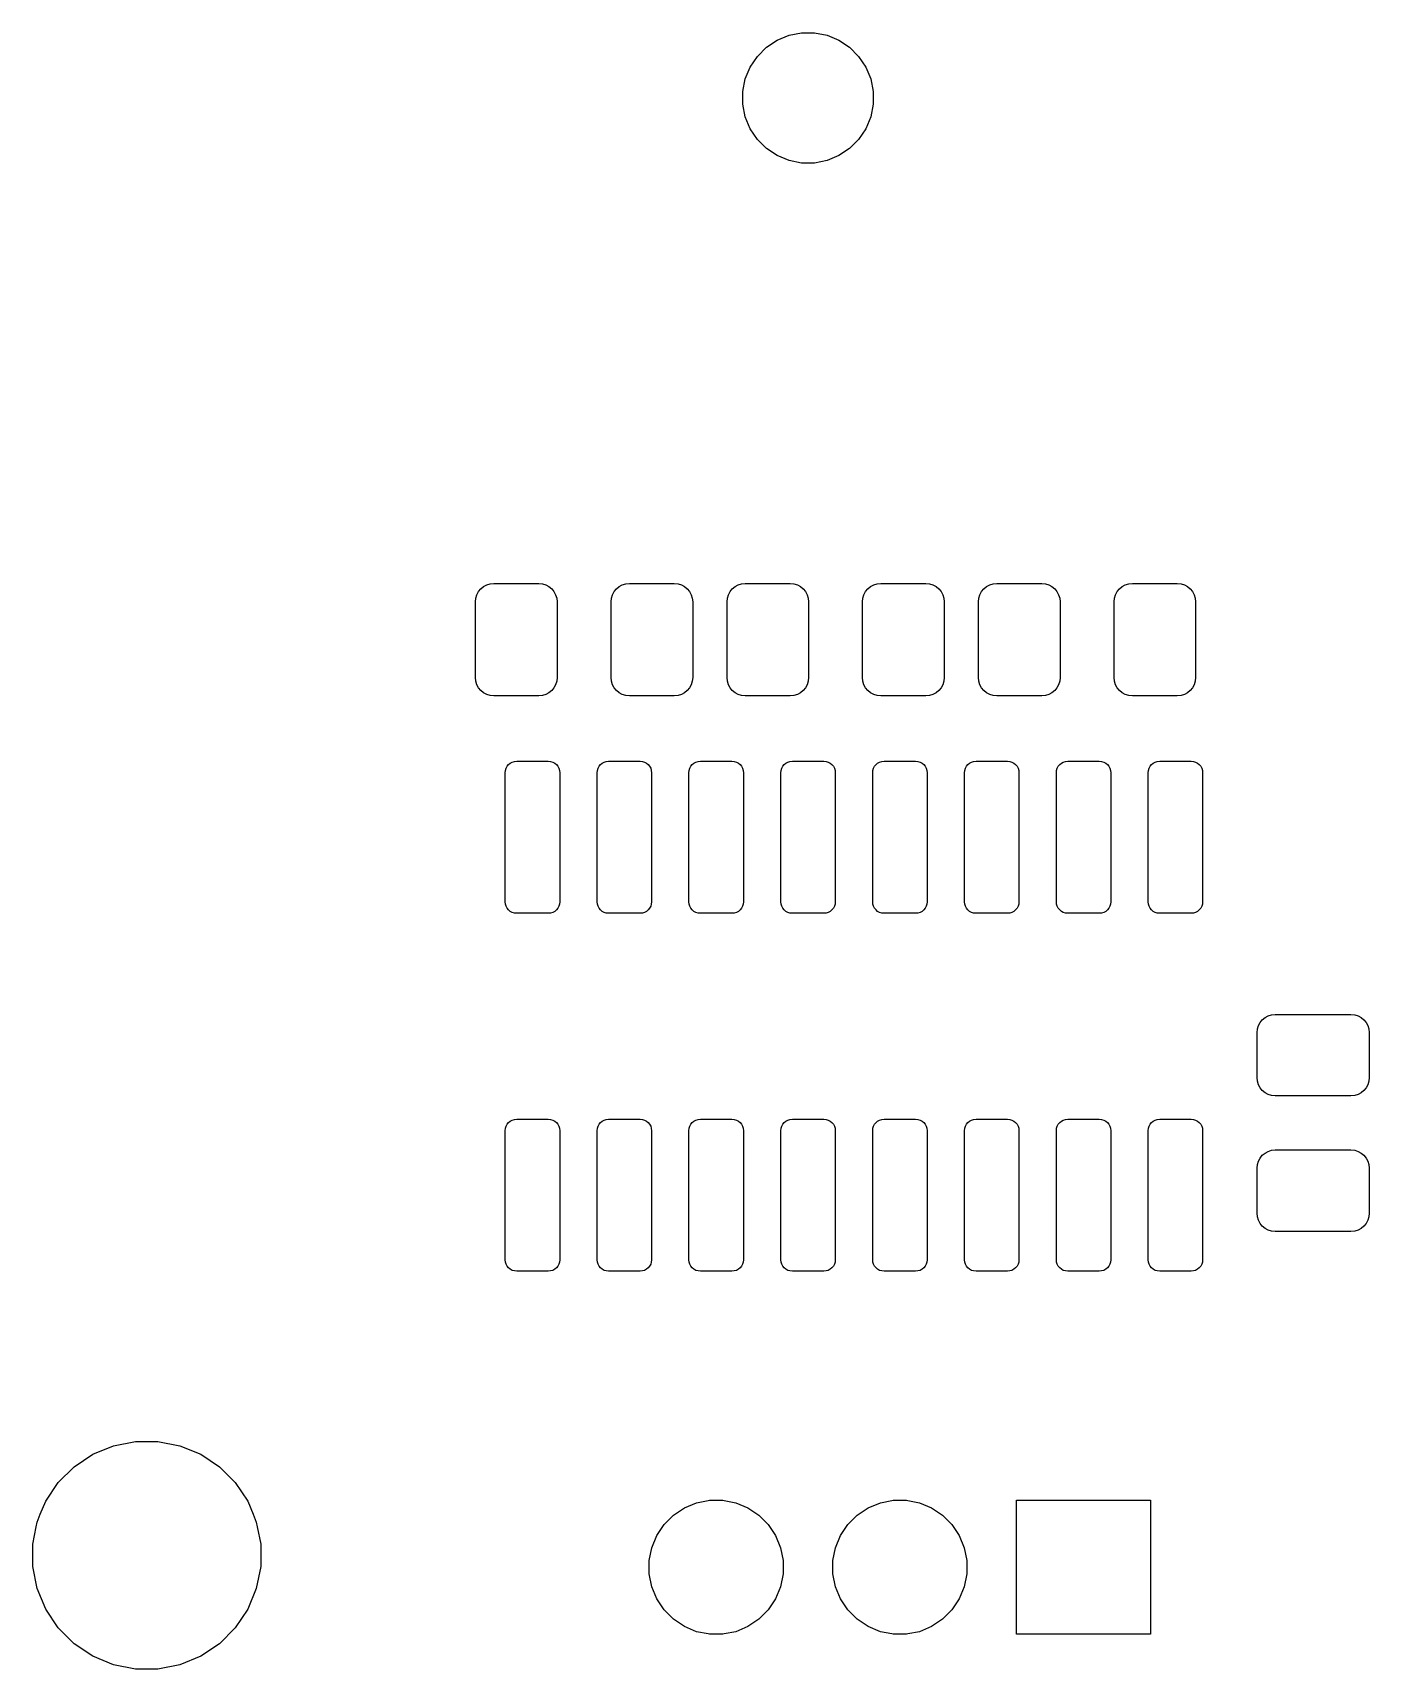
# Model space of a CAD drawing. Extents: x 122.9 to 185.4, y -117.6 to -64.8.
# Drawn here: x 123.52 to 142, y -117.62 to -94.98 of the extents above; entities that cross this region are included whole.
import ezdxf

# ---------------------------------------------------------------- set-up
doc = ezdxf.new("R2010")
doc.units = 0
doc.layers.add('BLACK', color=7, linetype='CONTINUOUS')

msp = doc.modelspace()

# ---------------------------------------------------------------- linework, layer by layer
at = {"layer": 'BLACK', "linetype": 'CONTINUOUS'}
for p, q in [((133.812, -95.0864), (133.976, -95.0184)), ((133.976, -95.0184), (134.15, -94.9838)), ((134.15, -94.9838), (134.328, -94.9838)), ((134.328, -94.9838), (134.502, -95.0184)), ((134.502, -95.0184), (134.666, -95.0864)), ((133.539, -95.3105), (133.665, -95.185)), ((133.665, -95.185), (133.812, -95.0864)), ((134.666, -95.0864), (134.813, -95.185)), ((134.813, -95.185), (134.939, -95.3105)), ((133.372, -95.6221), (133.44, -95.4581)), ((133.44, -95.4581), (133.539, -95.3105)), ((134.939, -95.3105), (135.038, -95.4581)), ((135.038, -95.4581), (135.106, -95.6221)), ((133.338, -95.7962), (133.372, -95.6221)), ((135.106, -95.6221), (135.14, -95.7962)), ((133.338, -95.9738), (133.338, -95.7962)), ((135.14, -95.7962), (135.14, -95.9738)), ((133.372, -96.1479), (133.338, -95.9738)), ((133.44, -96.3119), (133.372, -96.1479)), ((135.106, -96.1479), (135.038, -96.3119)), ((135.14, -95.9738), (135.106, -96.1479)), ((133.539, -96.4595), (133.44, -96.3119)), ((135.038, -96.3119), (134.939, -96.4595)), ((133.665, -96.585), (133.539, -96.4595)), ((133.812, -96.6836), (133.665, -96.585)), ((134.813, -96.585), (134.666, -96.6836)), ((134.939, -96.4595), (134.813, -96.585)), ((133.976, -96.7516), (133.812, -96.6836)), ((134.15, -96.7862), (133.976, -96.7516)), ((134.328, -96.7862), (134.15, -96.7862)), ((134.502, -96.7516), (134.328, -96.7862)), ((134.666, -96.6836), (134.502, -96.7516)), ((129.661, -102.756), (129.684, -102.713)), ((129.684, -102.713), (129.715, -102.675)), ((129.715, -102.675), (129.753, -102.644)), ((129.753, -102.644), (129.796, -102.621)), ((129.796, -102.621), (129.843, -102.607)), ((129.843, -102.607), (129.895, -102.602)), ((129.895, -102.602), (130.515, -102.602)), ((130.515, -102.602), (130.567, -102.607)), ((130.567, -102.607), (130.614, -102.621)), ((130.614, -102.621), (130.657, -102.644)), ((130.657, -102.644), (130.695, -102.675)), ((130.695, -102.675), (130.726, -102.713)), ((130.726, -102.713), (130.749, -102.756)), ((131.536, -102.756), (131.559, -102.713)), ((131.559, -102.713), (131.59, -102.675)), ((131.59, -102.675), (131.628, -102.644)), ((131.628, -102.644), (131.671, -102.621)), ((131.671, -102.621), (131.718, -102.607)), ((131.718, -102.607), (131.77, -102.602)), ((131.77, -102.602), (132.39, -102.602)), ((132.39, -102.602), (132.442, -102.607)), ((132.442, -102.607), (132.489, -102.621)), ((132.489, -102.621), (132.532, -102.644)), ((132.532, -102.644), (132.57, -102.675)), ((132.57, -102.675), (132.601, -102.713)), ((132.601, -102.713), (132.624, -102.756)), ((133.138, -102.756), (133.161, -102.713)), ((133.161, -102.713), (133.192, -102.675)), ((133.192, -102.675), (133.23, -102.644)), ((133.23, -102.644), (133.273, -102.621)), ((133.273, -102.621), (133.32, -102.607)), ((133.32, -102.607), (133.372, -102.602)), ((133.372, -102.602), (133.993, -102.602)), ((133.993, -102.602), (134.045, -102.607)), ((134.045, -102.607), (134.092, -102.621)), ((134.092, -102.621), (134.135, -102.644)), ((134.135, -102.644), (134.173, -102.675)), ((134.173, -102.675), (134.204, -102.713)), ((134.204, -102.713), (134.227, -102.756)), ((135.013, -102.756), (135.036, -102.713)), ((135.036, -102.713), (135.067, -102.675)), ((135.067, -102.675), (135.105, -102.644)), ((135.105, -102.644), (135.148, -102.621)), ((135.148, -102.621), (135.195, -102.607)), ((135.195, -102.607), (135.247, -102.602)), ((135.247, -102.602), (135.868, -102.602)), ((135.868, -102.602), (135.92, -102.607)), ((135.92, -102.607), (135.967, -102.621)), ((135.967, -102.621), (136.01, -102.644)), ((136.01, -102.644), (136.048, -102.675)), ((136.048, -102.675), (136.079, -102.713)), ((136.079, -102.713), (136.102, -102.756)), ((136.616, -102.756), (136.639, -102.713)), ((136.639, -102.713), (136.67, -102.675)), ((136.67, -102.675), (136.708, -102.644)), ((136.708, -102.644), (136.751, -102.621)), ((136.751, -102.621), (136.798, -102.607)), ((136.798, -102.607), (136.85, -102.602)), ((136.85, -102.602), (137.47, -102.602)), ((137.47, -102.602), (137.522, -102.607)), ((137.522, -102.607), (137.569, -102.621)), ((137.569, -102.621), (137.612, -102.644)), ((137.612, -102.644), (137.65, -102.675)), ((137.65, -102.675), (137.681, -102.713)), ((137.681, -102.713), (137.704, -102.756)), ((138.491, -102.756), (138.514, -102.713)), ((138.514, -102.713), (138.545, -102.675)), ((138.545, -102.675), (138.583, -102.644)), ((138.583, -102.644), (138.626, -102.621)), ((138.626, -102.621), (138.673, -102.607)), ((138.673, -102.607), (138.725, -102.602)), ((138.725, -102.602), (139.345, -102.602)), ((139.345, -102.602), (139.397, -102.607)), ((139.397, -102.607), (139.444, -102.621)), ((139.444, -102.621), (139.487, -102.644)), ((139.487, -102.644), (139.525, -102.675)), ((139.525, -102.675), (139.556, -102.713)), ((139.556, -102.713), (139.579, -102.756)), ((129.641, -102.855), (129.646, -102.803)), ((129.641, -103.901), (129.641, -102.855)), ((129.646, -102.803), (129.661, -102.756)), ((130.749, -102.756), (130.764, -102.803)), ((130.764, -102.803), (130.769, -102.855)), ((130.769, -102.855), (130.769, -103.901)), ((131.516, -102.855), (131.521, -102.803)), ((131.516, -103.901), (131.516, -102.855)), ((131.521, -102.803), (131.536, -102.756)), ((132.624, -102.756), (132.639, -102.803)), ((132.639, -102.803), (132.644, -102.855)), ((132.644, -102.855), (132.644, -103.901)), ((133.119, -102.855), (133.124, -102.803)), ((133.119, -103.901), (133.119, -102.855)), ((133.124, -102.803), (133.138, -102.756)), ((134.227, -102.756), (134.241, -102.803)), ((134.241, -102.803), (134.246, -102.855)), ((134.246, -102.855), (134.246, -103.901)), ((134.994, -102.855), (134.999, -102.803)), ((134.994, -103.901), (134.994, -102.855)), ((134.999, -102.803), (135.013, -102.756)), ((136.102, -102.756), (136.116, -102.803)), ((136.116, -102.803), (136.121, -102.855)), ((136.121, -102.855), (136.121, -103.901)), ((136.596, -102.855), (136.601, -102.803)), ((136.596, -103.901), (136.596, -102.855)), ((136.601, -102.803), (136.616, -102.756)), ((137.704, -102.756), (137.719, -102.803)), ((137.719, -102.803), (137.724, -102.855)), ((137.724, -102.855), (137.724, -103.901)), ((138.471, -102.855), (138.476, -102.803)), ((138.471, -103.901), (138.471, -102.855)), ((138.476, -102.803), (138.491, -102.756)), ((139.579, -102.756), (139.594, -102.803)), ((139.594, -102.803), (139.599, -102.855)), ((139.599, -102.855), (139.599, -103.901)), ((129.646, -103.953), (129.641, -103.901)), ((129.661, -104), (129.646, -103.953)), ((129.684, -104.043), (129.661, -104)), ((129.715, -104.081), (129.684, -104.043)), ((129.753, -104.112), (129.715, -104.081)), ((130.695, -104.081), (130.657, -104.112)), ((130.726, -104.043), (130.695, -104.081)), ((130.749, -104), (130.726, -104.043)), ((130.764, -103.953), (130.749, -104)), ((130.769, -103.901), (130.764, -103.953)), ((131.521, -103.953), (131.516, -103.901)), ((131.536, -104), (131.521, -103.953)), ((131.559, -104.043), (131.536, -104)), ((131.59, -104.081), (131.559, -104.043)), ((131.628, -104.112), (131.59, -104.081)), ((132.57, -104.081), (132.532, -104.112)), ((132.601, -104.043), (132.57, -104.081)), ((132.624, -104), (132.601, -104.043)), ((132.639, -103.953), (132.624, -104)), ((132.644, -103.901), (132.639, -103.953)), ((133.124, -103.953), (133.119, -103.901)), ((133.138, -104), (133.124, -103.953)), ((133.161, -104.043), (133.138, -104)), ((133.192, -104.081), (133.161, -104.043)), ((133.23, -104.112), (133.192, -104.081)), ((134.173, -104.081), (134.135, -104.112)), ((134.204, -104.043), (134.173, -104.081)), ((134.227, -104), (134.204, -104.043)), ((134.241, -103.953), (134.227, -104)), ((134.246, -103.901), (134.241, -103.953)), ((134.999, -103.953), (134.994, -103.901)), ((135.013, -104), (134.999, -103.953)), ((135.036, -104.043), (135.013, -104)), ((135.067, -104.081), (135.036, -104.043)), ((135.105, -104.112), (135.067, -104.081)), ((136.048, -104.081), (136.01, -104.112)), ((136.079, -104.043), (136.048, -104.081)), ((136.102, -104), (136.079, -104.043)), ((136.116, -103.953), (136.102, -104)), ((136.121, -103.901), (136.116, -103.953)), ((136.601, -103.953), (136.596, -103.901)), ((136.616, -104), (136.601, -103.953)), ((136.639, -104.043), (136.616, -104)), ((136.67, -104.081), (136.639, -104.043)), ((136.708, -104.112), (136.67, -104.081)), ((137.65, -104.081), (137.612, -104.112)), ((137.681, -104.043), (137.65, -104.081)), ((137.704, -104), (137.681, -104.043)), ((137.719, -103.953), (137.704, -104)), ((137.724, -103.901), (137.719, -103.953)), ((138.476, -103.953), (138.471, -103.901)), ((138.491, -104), (138.476, -103.953)), ((138.514, -104.043), (138.491, -104)), ((138.545, -104.081), (138.514, -104.043)), ((138.583, -104.112), (138.545, -104.081)), ((139.525, -104.081), (139.487, -104.112)), ((139.556, -104.043), (139.525, -104.081)), ((139.579, -104), (139.556, -104.043)), ((139.594, -103.953), (139.579, -104)), ((139.599, -103.901), (139.594, -103.953)), ((129.796, -104.135), (129.753, -104.112)), ((129.843, -104.149), (129.796, -104.135)), ((129.895, -104.154), (129.843, -104.149)), ((130.515, -104.154), (129.895, -104.154)), ((130.567, -104.149), (130.515, -104.154)), ((130.614, -104.135), (130.567, -104.149)), ((130.657, -104.112), (130.614, -104.135)), ((131.671, -104.135), (131.628, -104.112)), ((131.718, -104.149), (131.671, -104.135)), ((131.77, -104.154), (131.718, -104.149)), ((132.39, -104.154), (131.77, -104.154)), ((132.442, -104.149), (132.39, -104.154)), ((132.489, -104.135), (132.442, -104.149)), ((132.532, -104.112), (132.489, -104.135)), ((133.273, -104.135), (133.23, -104.112)), ((133.32, -104.149), (133.273, -104.135)), ((133.372, -104.154), (133.32, -104.149)), ((133.993, -104.154), (133.372, -104.154)), ((134.045, -104.149), (133.993, -104.154)), ((134.092, -104.135), (134.045, -104.149)), ((134.135, -104.112), (134.092, -104.135)), ((135.148, -104.135), (135.105, -104.112)), ((135.195, -104.149), (135.148, -104.135)), ((135.247, -104.154), (135.195, -104.149)), ((135.868, -104.154), (135.247, -104.154)), ((135.92, -104.149), (135.868, -104.154)), ((135.967, -104.135), (135.92, -104.149)), ((136.01, -104.112), (135.967, -104.135)), ((136.751, -104.135), (136.708, -104.112)), ((136.798, -104.149), (136.751, -104.135)), ((136.85, -104.154), (136.798, -104.149)), ((137.47, -104.154), (136.85, -104.154)), ((137.522, -104.149), (137.47, -104.154)), ((137.569, -104.135), (137.522, -104.149)), ((137.612, -104.112), (137.569, -104.135)), ((138.626, -104.135), (138.583, -104.112)), ((138.673, -104.149), (138.626, -104.135)), ((138.725, -104.154), (138.673, -104.149)), ((139.345, -104.154), (138.725, -104.154)), ((139.397, -104.149), (139.345, -104.154)), ((139.444, -104.135), (139.397, -104.149)), ((139.487, -104.112), (139.444, -104.135)), ((130.053, -105.218), (130.056, -105.185)), ((130.053, -107.002), (130.053, -105.218)), ((130.056, -105.185), (130.065, -105.155)), ((130.065, -105.155), (130.079, -105.128)), ((130.079, -105.128), (130.099, -105.105)), ((130.099, -105.105), (130.122, -105.085)), ((130.122, -105.085), (130.149, -105.071)), ((130.149, -105.071), (130.179, -105.062)), ((130.179, -105.062), (130.212, -105.059)), ((130.212, -105.059), (130.646, -105.059)), ((130.646, -105.059), (130.679, -105.062)), ((130.679, -105.062), (130.709, -105.071)), ((130.709, -105.071), (130.736, -105.085)), ((130.736, -105.085), (130.759, -105.105)), ((130.759, -105.105), (130.779, -105.128)), ((130.779, -105.128), (130.793, -105.155)), ((130.793, -105.155), (130.802, -105.185)), ((130.802, -105.185), (130.805, -105.218)), ((130.805, -105.218), (130.805, -107.002)), ((131.323, -105.218), (131.326, -105.185)), ((131.323, -107.002), (131.323, -105.218)), ((131.326, -105.185), (131.335, -105.155)), ((131.335, -105.155), (131.349, -105.128)), ((131.349, -105.128), (131.369, -105.105)), ((131.369, -105.105), (131.392, -105.085)), ((131.392, -105.085), (131.419, -105.071)), ((131.419, -105.071), (131.449, -105.062)), ((131.449, -105.062), (131.482, -105.059)), ((131.482, -105.059), (131.916, -105.059)), ((131.916, -105.059), (131.949, -105.062)), ((131.949, -105.062), (131.979, -105.071)), ((131.979, -105.071), (132.006, -105.085)), ((132.006, -105.085), (132.029, -105.105)), ((132.029, -105.105), (132.049, -105.128)), ((132.049, -105.128), (132.063, -105.155)), ((132.063, -105.155), (132.072, -105.185)), ((132.072, -105.185), (132.075, -105.218)), ((132.075, -105.218), (132.075, -107.002)), ((132.593, -105.218), (132.596, -105.185)), ((132.593, -107.002), (132.593, -105.218)), ((132.596, -105.185), (132.605, -105.155)), ((132.605, -105.155), (132.619, -105.128)), ((132.619, -105.128), (132.639, -105.105)), ((132.639, -105.105), (132.662, -105.085)), ((132.662, -105.085), (132.689, -105.071)), ((132.689, -105.071), (132.719, -105.062)), ((132.719, -105.062), (132.752, -105.059)), ((132.752, -105.059), (133.186, -105.059)), ((133.186, -105.059), (133.219, -105.062)), ((133.219, -105.062), (133.249, -105.071)), ((133.249, -105.071), (133.276, -105.085)), ((133.276, -105.085), (133.299, -105.105)), ((133.299, -105.105), (133.319, -105.128)), ((133.319, -105.128), (133.333, -105.155)), ((133.333, -105.155), (133.342, -105.185)), ((133.342, -105.185), (133.345, -105.218)), ((133.345, -105.218), (133.345, -107.002)), ((133.863, -105.218), (133.866, -105.185)), ((133.863, -107.002), (133.863, -105.218)), ((133.866, -105.185), (133.875, -105.155)), ((133.875, -105.155), (133.889, -105.128)), ((133.889, -105.128), (133.909, -105.105)), ((133.909, -105.105), (133.932, -105.085)), ((133.932, -105.085), (133.959, -105.071)), ((133.959, -105.071), (133.989, -105.062)), ((133.989, -105.062), (134.022, -105.059)), ((134.022, -105.059), (134.456, -105.059)), ((134.456, -105.059), (134.489, -105.062)), ((134.489, -105.062), (134.519, -105.071)), ((134.519, -105.071), (134.546, -105.085)), ((134.546, -105.085), (134.569, -105.105)), ((134.569, -105.105), (134.589, -105.128)), ((134.589, -105.128), (134.603, -105.155)), ((134.603, -105.155), (134.612, -105.185)), ((134.612, -105.185), (134.615, -105.218)), ((134.615, -105.218), (134.615, -107.002)), ((135.133, -105.218), (135.136, -105.185)), ((135.133, -107.002), (135.133, -105.218)), ((135.136, -105.185), (135.145, -105.155)), ((135.145, -105.155), (135.159, -105.128)), ((135.159, -105.128), (135.179, -105.105)), ((135.179, -105.105), (135.202, -105.085)), ((135.202, -105.085), (135.229, -105.071)), ((135.229, -105.071), (135.259, -105.062)), ((135.259, -105.062), (135.292, -105.059)), ((135.292, -105.059), (135.726, -105.059)), ((135.726, -105.059), (135.759, -105.062)), ((135.759, -105.062), (135.789, -105.071)), ((135.789, -105.071), (135.816, -105.085)), ((135.816, -105.085), (135.839, -105.105)), ((135.839, -105.105), (135.859, -105.128)), ((135.859, -105.128), (135.873, -105.155)), ((135.873, -105.155), (135.882, -105.185)), ((135.882, -105.185), (135.885, -105.218)), ((135.885, -105.218), (135.885, -107.002)), ((136.403, -105.218), (136.406, -105.185)), ((136.403, -107.002), (136.403, -105.218)), ((136.406, -105.185), (136.415, -105.155)), ((136.415, -105.155), (136.429, -105.128)), ((136.429, -105.128), (136.449, -105.105)), ((136.449, -105.105), (136.472, -105.085)), ((136.472, -105.085), (136.499, -105.071)), ((136.499, -105.071), (136.529, -105.062)), ((136.529, -105.062), (136.562, -105.059)), ((136.562, -105.059), (136.996, -105.059)), ((136.996, -105.059), (137.029, -105.062)), ((137.029, -105.062), (137.059, -105.071)), ((137.059, -105.071), (137.086, -105.085)), ((137.086, -105.085), (137.109, -105.105)), ((137.109, -105.105), (137.129, -105.128)), ((137.129, -105.128), (137.143, -105.155)), ((137.143, -105.155), (137.152, -105.185)), ((137.152, -105.185), (137.155, -105.218)), ((137.155, -105.218), (137.155, -107.002)), ((137.673, -105.218), (137.676, -105.185)), ((137.673, -107.002), (137.673, -105.218)), ((137.676, -105.185), (137.685, -105.155)), ((137.685, -105.155), (137.699, -105.128)), ((137.699, -105.128), (137.719, -105.105)), ((137.719, -105.105), (137.742, -105.085)), ((137.742, -105.085), (137.769, -105.071)), ((137.769, -105.071), (137.799, -105.062)), ((137.799, -105.062), (137.832, -105.059)), ((137.832, -105.059), (138.266, -105.059)), ((138.266, -105.059), (138.299, -105.062)), ((138.299, -105.062), (138.329, -105.071)), ((138.329, -105.071), (138.356, -105.085)), ((138.356, -105.085), (138.379, -105.105)), ((138.379, -105.105), (138.399, -105.128)), ((138.399, -105.128), (138.413, -105.155)), ((138.413, -105.155), (138.422, -105.185)), ((138.422, -105.185), (138.425, -105.218)), ((138.425, -105.218), (138.425, -107.002)), ((138.943, -105.218), (138.946, -105.185)), ((138.943, -107.002), (138.943, -105.218)), ((138.946, -105.185), (138.955, -105.155)), ((138.955, -105.155), (138.969, -105.128)), ((138.969, -105.128), (138.989, -105.105)), ((138.989, -105.105), (139.012, -105.085)), ((139.012, -105.085), (139.039, -105.071)), ((139.039, -105.071), (139.069, -105.062)), ((139.069, -105.062), (139.102, -105.059)), ((139.102, -105.059), (139.536, -105.059)), ((139.536, -105.059), (139.569, -105.062)), ((139.569, -105.062), (139.599, -105.071)), ((139.599, -105.071), (139.626, -105.085)), ((139.626, -105.085), (139.649, -105.105)), ((139.649, -105.105), (139.669, -105.128)), ((139.669, -105.128), (139.683, -105.155)), ((139.683, -105.155), (139.692, -105.185)), ((139.692, -105.185), (139.695, -105.218)), ((139.695, -105.218), (139.695, -107.002)), ((130.056, -107.035), (130.053, -107.002)), ((130.065, -107.065), (130.056, -107.035)), ((130.802, -107.035), (130.793, -107.065)), ((130.805, -107.002), (130.802, -107.035)), ((131.326, -107.035), (131.323, -107.002)), ((131.335, -107.065), (131.326, -107.035)), ((132.072, -107.035), (132.063, -107.065)), ((132.075, -107.002), (132.072, -107.035)), ((132.596, -107.035), (132.593, -107.002)), ((132.605, -107.065), (132.596, -107.035)), ((133.342, -107.035), (133.333, -107.065)), ((133.345, -107.002), (133.342, -107.035)), ((133.866, -107.035), (133.863, -107.002)), ((133.875, -107.065), (133.866, -107.035)), ((134.612, -107.035), (134.603, -107.065)), ((134.615, -107.002), (134.612, -107.035)), ((135.136, -107.035), (135.133, -107.002)), ((135.145, -107.065), (135.136, -107.035)), ((135.882, -107.035), (135.873, -107.065)), ((135.885, -107.002), (135.882, -107.035)), ((136.406, -107.035), (136.403, -107.002)), ((136.415, -107.065), (136.406, -107.035)), ((137.152, -107.035), (137.143, -107.065)), ((137.155, -107.002), (137.152, -107.035)), ((137.676, -107.035), (137.673, -107.002)), ((137.685, -107.065), (137.676, -107.035)), ((138.422, -107.035), (138.413, -107.065)), ((138.425, -107.002), (138.422, -107.035)), ((138.946, -107.035), (138.943, -107.002)), ((138.955, -107.065), (138.946, -107.035)), ((139.692, -107.035), (139.683, -107.065)), ((139.695, -107.002), (139.692, -107.035)), ((130.079, -107.092), (130.065, -107.065)), ((130.099, -107.115), (130.079, -107.092)), ((130.122, -107.135), (130.099, -107.115)), ((130.149, -107.149), (130.122, -107.135)), ((130.179, -107.158), (130.149, -107.149)), ((130.212, -107.161), (130.179, -107.158)), ((130.646, -107.161), (130.212, -107.161)), ((130.679, -107.158), (130.646, -107.161)), ((130.709, -107.149), (130.679, -107.158)), ((130.736, -107.135), (130.709, -107.149)), ((130.759, -107.115), (130.736, -107.135)), ((130.779, -107.092), (130.759, -107.115)), ((130.793, -107.065), (130.779, -107.092)), ((131.349, -107.092), (131.335, -107.065)), ((131.369, -107.115), (131.349, -107.092)), ((131.392, -107.135), (131.369, -107.115)), ((131.419, -107.149), (131.392, -107.135)), ((131.449, -107.158), (131.419, -107.149)), ((131.482, -107.161), (131.449, -107.158)), ((131.916, -107.161), (131.482, -107.161)), ((131.949, -107.158), (131.916, -107.161)), ((131.979, -107.149), (131.949, -107.158)), ((132.006, -107.135), (131.979, -107.149)), ((132.029, -107.115), (132.006, -107.135)), ((132.049, -107.092), (132.029, -107.115)), ((132.063, -107.065), (132.049, -107.092)), ((132.619, -107.092), (132.605, -107.065)), ((132.639, -107.115), (132.619, -107.092)), ((132.662, -107.135), (132.639, -107.115)), ((132.689, -107.149), (132.662, -107.135)), ((132.719, -107.158), (132.689, -107.149)), ((132.752, -107.161), (132.719, -107.158)), ((133.186, -107.161), (132.752, -107.161)), ((133.219, -107.158), (133.186, -107.161)), ((133.249, -107.149), (133.219, -107.158)), ((133.276, -107.135), (133.249, -107.149)), ((133.299, -107.115), (133.276, -107.135)), ((133.319, -107.092), (133.299, -107.115)), ((133.333, -107.065), (133.319, -107.092)), ((133.889, -107.092), (133.875, -107.065)), ((133.909, -107.115), (133.889, -107.092)), ((133.932, -107.135), (133.909, -107.115)), ((133.959, -107.149), (133.932, -107.135)), ((133.989, -107.158), (133.959, -107.149)), ((134.022, -107.161), (133.989, -107.158)), ((134.456, -107.161), (134.022, -107.161)), ((134.489, -107.158), (134.456, -107.161)), ((134.519, -107.149), (134.489, -107.158)), ((134.546, -107.135), (134.519, -107.149)), ((134.569, -107.115), (134.546, -107.135)), ((134.589, -107.092), (134.569, -107.115)), ((134.603, -107.065), (134.589, -107.092)), ((135.159, -107.092), (135.145, -107.065)), ((135.179, -107.115), (135.159, -107.092)), ((135.202, -107.135), (135.179, -107.115)), ((135.229, -107.149), (135.202, -107.135)), ((135.259, -107.158), (135.229, -107.149)), ((135.292, -107.161), (135.259, -107.158)), ((135.726, -107.161), (135.292, -107.161)), ((135.759, -107.158), (135.726, -107.161)), ((135.789, -107.149), (135.759, -107.158)), ((135.816, -107.135), (135.789, -107.149)), ((135.839, -107.115), (135.816, -107.135)), ((135.859, -107.092), (135.839, -107.115)), ((135.873, -107.065), (135.859, -107.092)), ((136.429, -107.092), (136.415, -107.065)), ((136.449, -107.115), (136.429, -107.092)), ((136.472, -107.135), (136.449, -107.115)), ((136.499, -107.149), (136.472, -107.135)), ((136.529, -107.158), (136.499, -107.149)), ((136.562, -107.161), (136.529, -107.158)), ((136.996, -107.161), (136.562, -107.161)), ((137.029, -107.158), (136.996, -107.161)), ((137.059, -107.149), (137.029, -107.158)), ((137.086, -107.135), (137.059, -107.149)), ((137.109, -107.115), (137.086, -107.135)), ((137.129, -107.092), (137.109, -107.115)), ((137.143, -107.065), (137.129, -107.092)), ((137.699, -107.092), (137.685, -107.065)), ((137.719, -107.115), (137.699, -107.092)), ((137.742, -107.135), (137.719, -107.115)), ((137.769, -107.149), (137.742, -107.135)), ((137.799, -107.158), (137.769, -107.149)), ((137.832, -107.161), (137.799, -107.158)), ((138.266, -107.161), (137.832, -107.161)), ((138.299, -107.158), (138.266, -107.161)), ((138.329, -107.149), (138.299, -107.158)), ((138.356, -107.135), (138.329, -107.149)), ((138.379, -107.115), (138.356, -107.135)), ((138.399, -107.092), (138.379, -107.115)), ((138.413, -107.065), (138.399, -107.092)), ((138.969, -107.092), (138.955, -107.065)), ((138.989, -107.115), (138.969, -107.092)), ((139.012, -107.135), (138.989, -107.115)), ((139.039, -107.149), (139.012, -107.135)), ((139.069, -107.158), (139.039, -107.149)), ((139.102, -107.161), (139.069, -107.158)), ((139.536, -107.161), (139.102, -107.161)), ((139.569, -107.158), (139.536, -107.161)), ((139.599, -107.149), (139.569, -107.158)), ((139.626, -107.135), (139.599, -107.149)), ((139.649, -107.115), (139.626, -107.135)), ((139.669, -107.092), (139.649, -107.115)), ((139.683, -107.065), (139.669, -107.092)), ((140.49, -108.671), (140.521, -108.633)), ((140.521, -108.633), (140.559, -108.602)), ((140.559, -108.602), (140.602, -108.579)), ((140.602, -108.579), (140.649, -108.564)), ((140.649, -108.564), (140.701, -108.559)), ((140.701, -108.559), (141.747, -108.559)), ((141.747, -108.559), (141.799, -108.564)), ((141.799, -108.564), (141.846, -108.579)), ((141.846, -108.579), (141.889, -108.602)), ((141.889, -108.602), (141.927, -108.633)), ((141.927, -108.633), (141.958, -108.671)), ((140.448, -108.813), (140.453, -108.761)), ((140.448, -109.433), (140.448, -108.813)), ((140.453, -108.761), (140.467, -108.714)), ((140.467, -108.714), (140.49, -108.671)), ((141.958, -108.671), (141.981, -108.714)), ((141.981, -108.714), (141.995, -108.761)), ((141.995, -108.761), (142, -108.813)), ((142, -108.813), (142, -109.433)), ((140.453, -109.485), (140.448, -109.433)), ((140.467, -109.532), (140.453, -109.485)), ((140.49, -109.575), (140.467, -109.532)), ((141.981, -109.532), (141.958, -109.575)), ((141.995, -109.485), (141.981, -109.532)), ((142, -109.433), (141.995, -109.485)), ((140.521, -109.613), (140.49, -109.575)), ((140.559, -109.644), (140.521, -109.613)), ((140.602, -109.667), (140.559, -109.644)), ((140.649, -109.682), (140.602, -109.667)), ((140.701, -109.687), (140.649, -109.682)), ((141.747, -109.687), (140.701, -109.687)), ((141.799, -109.682), (141.747, -109.687)), ((141.846, -109.667), (141.799, -109.682)), ((141.889, -109.644), (141.846, -109.667)), ((141.927, -109.613), (141.889, -109.644)), ((141.958, -109.575), (141.927, -109.613)), ((130.053, -110.168), (130.056, -110.135)), ((130.053, -111.952), (130.053, -110.168)), ((130.056, -110.135), (130.065, -110.105)), ((130.065, -110.105), (130.079, -110.078)), ((130.079, -110.078), (130.099, -110.055)), ((130.099, -110.055), (130.122, -110.035)), ((130.122, -110.035), (130.149, -110.021)), ((130.149, -110.021), (130.179, -110.012)), ((130.179, -110.012), (130.212, -110.009)), ((130.212, -110.009), (130.646, -110.009)), ((130.646, -110.009), (130.679, -110.012)), ((130.679, -110.012), (130.709, -110.021)), ((130.709, -110.021), (130.736, -110.035)), ((130.736, -110.035), (130.759, -110.055)), ((130.759, -110.055), (130.779, -110.078)), ((130.779, -110.078), (130.793, -110.105)), ((130.793, -110.105), (130.802, -110.135)), ((130.802, -110.135), (130.805, -110.168)), ((130.805, -110.168), (130.805, -111.952)), ((131.323, -110.168), (131.326, -110.135)), ((131.323, -111.952), (131.323, -110.168)), ((131.326, -110.135), (131.335, -110.105)), ((131.335, -110.105), (131.349, -110.078)), ((131.349, -110.078), (131.369, -110.055)), ((131.369, -110.055), (131.392, -110.035)), ((131.392, -110.035), (131.419, -110.021)), ((131.419, -110.021), (131.449, -110.012)), ((131.449, -110.012), (131.482, -110.009)), ((131.482, -110.009), (131.916, -110.009)), ((131.916, -110.009), (131.949, -110.012)), ((131.949, -110.012), (131.979, -110.021)), ((131.979, -110.021), (132.006, -110.035)), ((132.006, -110.035), (132.029, -110.055)), ((132.029, -110.055), (132.049, -110.078)), ((132.049, -110.078), (132.063, -110.105)), ((132.063, -110.105), (132.072, -110.135)), ((132.072, -110.135), (132.075, -110.168)), ((132.075, -110.168), (132.075, -111.952)), ((132.593, -110.168), (132.596, -110.135)), ((132.593, -111.952), (132.593, -110.168)), ((132.596, -110.135), (132.605, -110.105)), ((132.605, -110.105), (132.619, -110.078)), ((132.619, -110.078), (132.639, -110.055)), ((132.639, -110.055), (132.662, -110.035)), ((132.662, -110.035), (132.689, -110.021)), ((132.689, -110.021), (132.719, -110.012)), ((132.719, -110.012), (132.752, -110.009)), ((132.752, -110.009), (133.186, -110.009)), ((133.186, -110.009), (133.219, -110.012)), ((133.219, -110.012), (133.249, -110.021)), ((133.249, -110.021), (133.276, -110.035)), ((133.276, -110.035), (133.299, -110.055)), ((133.299, -110.055), (133.319, -110.078)), ((133.319, -110.078), (133.333, -110.105)), ((133.333, -110.105), (133.342, -110.135)), ((133.342, -110.135), (133.345, -110.168)), ((133.345, -110.168), (133.345, -111.952)), ((133.863, -110.168), (133.866, -110.135)), ((133.863, -111.952), (133.863, -110.168)), ((133.866, -110.135), (133.875, -110.105)), ((133.875, -110.105), (133.889, -110.078)), ((133.889, -110.078), (133.909, -110.055)), ((133.909, -110.055), (133.932, -110.035)), ((133.932, -110.035), (133.959, -110.021)), ((133.959, -110.021), (133.989, -110.012)), ((133.989, -110.012), (134.022, -110.009)), ((134.022, -110.009), (134.456, -110.009)), ((134.456, -110.009), (134.489, -110.012)), ((134.489, -110.012), (134.519, -110.021)), ((134.519, -110.021), (134.546, -110.035)), ((134.546, -110.035), (134.569, -110.055)), ((134.569, -110.055), (134.589, -110.078)), ((134.589, -110.078), (134.603, -110.105)), ((134.603, -110.105), (134.612, -110.135)), ((134.612, -110.135), (134.615, -110.168)), ((134.615, -110.168), (134.615, -111.952)), ((135.133, -110.168), (135.136, -110.135)), ((135.133, -111.952), (135.133, -110.168)), ((135.136, -110.135), (135.145, -110.105)), ((135.145, -110.105), (135.159, -110.078)), ((135.159, -110.078), (135.179, -110.055)), ((135.179, -110.055), (135.202, -110.035)), ((135.202, -110.035), (135.229, -110.021)), ((135.229, -110.021), (135.259, -110.012)), ((135.259, -110.012), (135.292, -110.009)), ((135.292, -110.009), (135.726, -110.009)), ((135.726, -110.009), (135.759, -110.012)), ((135.759, -110.012), (135.789, -110.021)), ((135.789, -110.021), (135.816, -110.035)), ((135.816, -110.035), (135.839, -110.055)), ((135.839, -110.055), (135.859, -110.078)), ((135.859, -110.078), (135.873, -110.105)), ((135.873, -110.105), (135.882, -110.135)), ((135.882, -110.135), (135.885, -110.168)), ((135.885, -110.168), (135.885, -111.952)), ((136.403, -110.168), (136.406, -110.135)), ((136.403, -111.952), (136.403, -110.168)), ((136.406, -110.135), (136.415, -110.105)), ((136.415, -110.105), (136.429, -110.078)), ((136.429, -110.078), (136.449, -110.055)), ((136.449, -110.055), (136.472, -110.035)), ((136.472, -110.035), (136.499, -110.021)), ((136.499, -110.021), (136.529, -110.012)), ((136.529, -110.012), (136.562, -110.009)), ((136.562, -110.009), (136.996, -110.009)), ((136.996, -110.009), (137.029, -110.012)), ((137.029, -110.012), (137.059, -110.021)), ((137.059, -110.021), (137.086, -110.035)), ((137.086, -110.035), (137.109, -110.055)), ((137.109, -110.055), (137.129, -110.078)), ((137.129, -110.078), (137.143, -110.105)), ((137.143, -110.105), (137.152, -110.135)), ((137.152, -110.135), (137.155, -110.168)), ((137.155, -110.168), (137.155, -111.952)), ((137.673, -110.168), (137.676, -110.135)), ((137.673, -111.952), (137.673, -110.168)), ((137.676, -110.135), (137.685, -110.105)), ((137.685, -110.105), (137.699, -110.078)), ((137.699, -110.078), (137.719, -110.055)), ((137.719, -110.055), (137.742, -110.035)), ((137.742, -110.035), (137.769, -110.021)), ((137.769, -110.021), (137.799, -110.012)), ((137.799, -110.012), (137.832, -110.009)), ((137.832, -110.009), (138.266, -110.009)), ((138.266, -110.009), (138.299, -110.012)), ((138.299, -110.012), (138.329, -110.021)), ((138.329, -110.021), (138.356, -110.035)), ((138.356, -110.035), (138.379, -110.055)), ((138.379, -110.055), (138.399, -110.078)), ((138.399, -110.078), (138.413, -110.105)), ((138.413, -110.105), (138.422, -110.135)), ((138.422, -110.135), (138.425, -110.168)), ((138.425, -110.168), (138.425, -111.952)), ((138.943, -110.168), (138.946, -110.135)), ((138.943, -111.952), (138.943, -110.168)), ((138.946, -110.135), (138.955, -110.105)), ((138.955, -110.105), (138.969, -110.078)), ((138.969, -110.078), (138.989, -110.055)), ((138.989, -110.055), (139.012, -110.035)), ((139.012, -110.035), (139.039, -110.021)), ((139.039, -110.021), (139.069, -110.012)), ((139.069, -110.012), (139.102, -110.009)), ((139.102, -110.009), (139.536, -110.009)), ((139.536, -110.009), (139.569, -110.012)), ((139.569, -110.012), (139.599, -110.021)), ((139.599, -110.021), (139.626, -110.035)), ((139.626, -110.035), (139.649, -110.055)), ((139.649, -110.055), (139.669, -110.078)), ((139.669, -110.078), (139.683, -110.105)), ((139.683, -110.105), (139.692, -110.135)), ((139.692, -110.135), (139.695, -110.168)), ((139.695, -110.168), (139.695, -111.952)), ((140.602, -110.454), (140.649, -110.439)), ((140.649, -110.439), (140.701, -110.434)), ((140.701, -110.434), (141.747, -110.434)), ((141.747, -110.434), (141.799, -110.439)), ((141.799, -110.439), (141.846, -110.454)), ((140.448, -110.688), (140.453, -110.636)), ((140.453, -110.636), (140.467, -110.589)), ((140.467, -110.589), (140.49, -110.546)), ((140.49, -110.546), (140.521, -110.508)), ((140.521, -110.508), (140.559, -110.477)), ((140.559, -110.477), (140.602, -110.454)), ((141.846, -110.454), (141.889, -110.477)), ((141.889, -110.477), (141.927, -110.508)), ((141.927, -110.508), (141.958, -110.546)), ((141.958, -110.546), (141.981, -110.589)), ((141.981, -110.589), (141.995, -110.636)), ((141.995, -110.636), (142, -110.688)), ((140.448, -111.308), (140.448, -110.688)), ((142, -110.688), (142, -111.308)), ((140.453, -111.36), (140.448, -111.308)), ((142, -111.308), (141.995, -111.36)), ((140.467, -111.407), (140.453, -111.36)), ((140.49, -111.45), (140.467, -111.407)), ((140.521, -111.488), (140.49, -111.45)), ((140.559, -111.519), (140.521, -111.488)), ((140.602, -111.542), (140.559, -111.519)), ((140.649, -111.557), (140.602, -111.542)), ((140.701, -111.562), (140.649, -111.557)), ((141.747, -111.562), (140.701, -111.562)), ((141.799, -111.557), (141.747, -111.562)), ((141.846, -111.542), (141.799, -111.557)), ((141.889, -111.519), (141.846, -111.542)), ((141.927, -111.488), (141.889, -111.519)), ((141.958, -111.45), (141.927, -111.488)), ((141.981, -111.407), (141.958, -111.45)), ((141.995, -111.36), (141.981, -111.407)), ((130.056, -111.985), (130.053, -111.952)), ((130.065, -112.015), (130.056, -111.985)), ((130.079, -112.042), (130.065, -112.015)), ((130.793, -112.015), (130.779, -112.042)), ((130.802, -111.985), (130.793, -112.015)), ((130.805, -111.952), (130.802, -111.985)), ((131.326, -111.985), (131.323, -111.952)), ((131.335, -112.015), (131.326, -111.985)), ((131.349, -112.042), (131.335, -112.015)), ((132.063, -112.015), (132.049, -112.042)), ((132.072, -111.985), (132.063, -112.015)), ((132.075, -111.952), (132.072, -111.985)), ((132.596, -111.985), (132.593, -111.952)), ((132.605, -112.015), (132.596, -111.985)), ((132.619, -112.042), (132.605, -112.015)), ((133.333, -112.015), (133.319, -112.042)), ((133.342, -111.985), (133.333, -112.015)), ((133.345, -111.952), (133.342, -111.985)), ((133.866, -111.985), (133.863, -111.952)), ((133.875, -112.015), (133.866, -111.985)), ((133.889, -112.042), (133.875, -112.015)), ((134.603, -112.015), (134.589, -112.042)), ((134.612, -111.985), (134.603, -112.015)), ((134.615, -111.952), (134.612, -111.985)), ((135.136, -111.985), (135.133, -111.952)), ((135.145, -112.015), (135.136, -111.985)), ((135.159, -112.042), (135.145, -112.015)), ((135.873, -112.015), (135.859, -112.042)), ((135.882, -111.985), (135.873, -112.015)), ((135.885, -111.952), (135.882, -111.985)), ((136.406, -111.985), (136.403, -111.952)), ((136.415, -112.015), (136.406, -111.985)), ((136.429, -112.042), (136.415, -112.015)), ((137.143, -112.015), (137.129, -112.042)), ((137.152, -111.985), (137.143, -112.015)), ((137.155, -111.952), (137.152, -111.985)), ((137.676, -111.985), (137.673, -111.952)), ((137.685, -112.015), (137.676, -111.985)), ((137.699, -112.042), (137.685, -112.015)), ((138.413, -112.015), (138.399, -112.042)), ((138.422, -111.985), (138.413, -112.015)), ((138.425, -111.952), (138.422, -111.985)), ((138.946, -111.985), (138.943, -111.952)), ((138.955, -112.015), (138.946, -111.985)), ((138.969, -112.042), (138.955, -112.015)), ((139.683, -112.015), (139.669, -112.042)), ((139.692, -111.985), (139.683, -112.015)), ((139.695, -111.952), (139.692, -111.985)), ((130.099, -112.065), (130.079, -112.042)), ((130.122, -112.085), (130.099, -112.065)), ((130.149, -112.099), (130.122, -112.085)), ((130.179, -112.108), (130.149, -112.099)), ((130.212, -112.111), (130.179, -112.108)), ((130.646, -112.111), (130.212, -112.111)), ((130.679, -112.108), (130.646, -112.111)), ((130.709, -112.099), (130.679, -112.108)), ((130.736, -112.085), (130.709, -112.099)), ((130.759, -112.065), (130.736, -112.085)), ((130.779, -112.042), (130.759, -112.065)), ((131.369, -112.065), (131.349, -112.042)), ((131.392, -112.085), (131.369, -112.065)), ((131.419, -112.099), (131.392, -112.085)), ((131.449, -112.108), (131.419, -112.099)), ((131.482, -112.111), (131.449, -112.108)), ((131.916, -112.111), (131.482, -112.111)), ((131.949, -112.108), (131.916, -112.111)), ((131.979, -112.099), (131.949, -112.108)), ((132.006, -112.085), (131.979, -112.099)), ((132.029, -112.065), (132.006, -112.085)), ((132.049, -112.042), (132.029, -112.065)), ((132.639, -112.065), (132.619, -112.042)), ((132.662, -112.085), (132.639, -112.065)), ((132.689, -112.099), (132.662, -112.085)), ((132.719, -112.108), (132.689, -112.099)), ((132.752, -112.111), (132.719, -112.108)), ((133.186, -112.111), (132.752, -112.111)), ((133.219, -112.108), (133.186, -112.111)), ((133.249, -112.099), (133.219, -112.108)), ((133.276, -112.085), (133.249, -112.099)), ((133.299, -112.065), (133.276, -112.085)), ((133.319, -112.042), (133.299, -112.065)), ((133.909, -112.065), (133.889, -112.042)), ((133.932, -112.085), (133.909, -112.065)), ((133.959, -112.099), (133.932, -112.085)), ((133.989, -112.108), (133.959, -112.099)), ((134.022, -112.111), (133.989, -112.108)), ((134.456, -112.111), (134.022, -112.111)), ((134.489, -112.108), (134.456, -112.111)), ((134.519, -112.099), (134.489, -112.108)), ((134.546, -112.085), (134.519, -112.099)), ((134.569, -112.065), (134.546, -112.085)), ((134.589, -112.042), (134.569, -112.065)), ((135.179, -112.065), (135.159, -112.042)), ((135.202, -112.085), (135.179, -112.065)), ((135.229, -112.099), (135.202, -112.085)), ((135.259, -112.108), (135.229, -112.099)), ((135.292, -112.111), (135.259, -112.108)), ((135.726, -112.111), (135.292, -112.111)), ((135.759, -112.108), (135.726, -112.111)), ((135.789, -112.099), (135.759, -112.108)), ((135.816, -112.085), (135.789, -112.099)), ((135.839, -112.065), (135.816, -112.085)), ((135.859, -112.042), (135.839, -112.065)), ((136.449, -112.065), (136.429, -112.042)), ((136.472, -112.085), (136.449, -112.065)), ((136.499, -112.099), (136.472, -112.085)), ((136.529, -112.108), (136.499, -112.099)), ((136.562, -112.111), (136.529, -112.108)), ((136.996, -112.111), (136.562, -112.111)), ((137.029, -112.108), (136.996, -112.111)), ((137.059, -112.099), (137.029, -112.108)), ((137.086, -112.085), (137.059, -112.099)), ((137.109, -112.065), (137.086, -112.085)), ((137.129, -112.042), (137.109, -112.065)), ((137.719, -112.065), (137.699, -112.042)), ((137.742, -112.085), (137.719, -112.065)), ((137.769, -112.099), (137.742, -112.085)), ((137.799, -112.108), (137.769, -112.099)), ((137.832, -112.111), (137.799, -112.108)), ((138.266, -112.111), (137.832, -112.111)), ((138.299, -112.108), (138.266, -112.111)), ((138.329, -112.099), (138.299, -112.108)), ((138.356, -112.085), (138.329, -112.099)), ((138.379, -112.065), (138.356, -112.085)), ((138.399, -112.042), (138.379, -112.065)), ((138.989, -112.065), (138.969, -112.042)), ((139.012, -112.085), (138.989, -112.065)), ((139.039, -112.099), (139.012, -112.085)), ((139.069, -112.108), (139.039, -112.099)), ((139.102, -112.111), (139.069, -112.108)), ((139.536, -112.111), (139.102, -112.111)), ((139.569, -112.108), (139.536, -112.111)), ((139.599, -112.099), (139.569, -112.108)), ((139.626, -112.085), (139.599, -112.099)), ((139.649, -112.065), (139.626, -112.085)), ((139.669, -112.042), (139.649, -112.065)), ((124.634, -114.524), (124.939, -114.464)), ((124.939, -114.464), (125.249, -114.464)), ((125.249, -114.464), (125.554, -114.524)), ((124.089, -114.816), (124.347, -114.643)), ((124.347, -114.643), (124.634, -114.524)), ((124.634, -114.524), (124.634, -114.524)), ((124.634, -114.524), (124.634, -114.524)), ((125.554, -114.524), (125.554, -114.524)), ((125.554, -114.524), (125.554, -114.524)), ((125.554, -114.524), (125.841, -114.643)), ((125.841, -114.643), (126.099, -114.816)), ((123.87, -115.035), (124.089, -114.816)), ((124.089, -114.816), (124.089, -114.816)), ((124.089, -114.816), (124.089, -114.816)), ((126.099, -114.816), (126.099, -114.816)), ((126.099, -114.816), (126.099, -114.816)), ((126.099, -114.816), (126.318, -115.035)), ((123.697, -115.293), (123.87, -115.035)), ((123.87, -115.035), (123.87, -115.035)), ((123.87, -115.035), (123.87, -115.035)), ((126.318, -115.035), (126.318, -115.035)), ((126.318, -115.035), (126.318, -115.035)), ((126.318, -115.035), (126.491, -115.293)), ((123.623, -115.473), (123.697, -115.293)), ((126.491, -115.293), (126.565, -115.473)), ((132.379, -115.486), (132.53, -115.384)), ((132.53, -115.384), (132.699, -115.314)), ((132.699, -115.314), (132.86, -115.282)), ((132.86, -115.282), (132.878, -115.279)), ((132.878, -115.279), (133.06, -115.279)), ((133.06, -115.279), (133.078, -115.282)), ((133.078, -115.282), (133.239, -115.314)), ((133.239, -115.314), (133.408, -115.384)), ((133.408, -115.384), (133.559, -115.486)), ((134.919, -115.486), (135.07, -115.384)), ((135.07, -115.384), (135.239, -115.314)), ((135.239, -115.314), (135.4, -115.282)), ((135.4, -115.282), (135.418, -115.279)), ((135.418, -115.279), (135.6, -115.279)), ((135.6, -115.279), (135.618, -115.282)), ((135.618, -115.282), (135.779, -115.314)), ((135.779, -115.314), (135.948, -115.384)), ((135.948, -115.384), (136.099, -115.486)), ((137.123, -117.131), (137.123, -115.279)), ((137.123, -115.279), (138.975, -115.279)), ((138.975, -115.279), (138.975, -117.131)), ((123.518, -115.885), (123.565, -115.646)), ((123.565, -115.646), (123.578, -115.58)), ((123.578, -115.58), (123.623, -115.473)), ((126.565, -115.473), (126.61, -115.58)), ((126.61, -115.58), (126.623, -115.646)), ((126.623, -115.646), (126.67, -115.885)), ((132.148, -115.766), (132.25, -115.615)), ((132.25, -115.615), (132.379, -115.486)), ((133.559, -115.486), (133.688, -115.615)), ((133.688, -115.615), (133.79, -115.766)), ((134.688, -115.766), (134.79, -115.615)), ((134.79, -115.615), (134.919, -115.486)), ((136.099, -115.486), (136.228, -115.615)), ((136.228, -115.615), (136.33, -115.766)), ((132.078, -115.935), (132.148, -115.766)), ((133.79, -115.766), (133.86, -115.935)), ((134.618, -115.935), (134.688, -115.766)), ((136.33, -115.766), (136.4, -115.935)), ((123.518, -116.195), (123.518, -115.885)), ((126.67, -115.885), (126.67, -116.195)), ((132.043, -116.114), (132.078, -115.935)), ((133.86, -115.935), (133.895, -116.114)), ((134.583, -116.114), (134.618, -115.935)), ((136.4, -115.935), (136.435, -116.114)), ((123.578, -116.5), (123.518, -116.195)), ((126.67, -116.195), (126.61, -116.5)), ((132.043, -116.296), (132.043, -116.114)), ((132.078, -116.475), (132.043, -116.296)), ((133.895, -116.296), (133.86, -116.475)), ((133.895, -116.114), (133.895, -116.296)), ((134.583, -116.296), (134.583, -116.114)), ((134.618, -116.475), (134.583, -116.296)), ((136.435, -116.296), (136.4, -116.475)), ((136.435, -116.114), (136.435, -116.296)), ((123.697, -116.787), (123.578, -116.5)), ((126.61, -116.5), (126.491, -116.787)), ((132.148, -116.644), (132.078, -116.475)), ((133.86, -116.475), (133.79, -116.644)), ((134.688, -116.644), (134.618, -116.475)), ((136.4, -116.475), (136.33, -116.644)), ((132.25, -116.795), (132.148, -116.644)), ((133.79, -116.644), (133.688, -116.795)), ((134.79, -116.795), (134.688, -116.644)), ((136.33, -116.644), (136.228, -116.795)), ((123.87, -117.045), (123.697, -116.787)), ((126.491, -116.787), (126.318, -117.045)), ((132.379, -116.924), (132.25, -116.795)), ((132.53, -117.026), (132.379, -116.924)), ((133.559, -116.924), (133.408, -117.026)), ((133.688, -116.795), (133.559, -116.924)), ((134.919, -116.924), (134.79, -116.795)), ((135.07, -117.026), (134.919, -116.924)), ((136.099, -116.924), (135.948, -117.026)), ((136.228, -116.795), (136.099, -116.924)), ((124.089, -117.264), (123.87, -117.045)), ((123.87, -117.045), (123.87, -117.045)), ((123.87, -117.045), (123.87, -117.045)), ((126.318, -117.045), (126.099, -117.264)), ((126.318, -117.045), (126.318, -117.045)), ((126.318, -117.045), (126.318, -117.045)), ((132.699, -117.096), (132.53, -117.026)), ((132.86, -117.128), (132.699, -117.096)), ((132.878, -117.131), (132.86, -117.128)), ((133.06, -117.131), (132.878, -117.131)), ((133.078, -117.128), (133.06, -117.131)), ((133.239, -117.096), (133.078, -117.128)), ((133.408, -117.026), (133.239, -117.096)), ((135.239, -117.096), (135.07, -117.026)), ((135.4, -117.128), (135.239, -117.096)), ((135.418, -117.131), (135.4, -117.128)), ((135.6, -117.131), (135.418, -117.131)), ((135.618, -117.128), (135.6, -117.131)), ((135.779, -117.096), (135.618, -117.128)), ((135.948, -117.026), (135.779, -117.096)), ((138.975, -117.131), (137.123, -117.131)), ((124.347, -117.437), (124.089, -117.264)), ((124.089, -117.264), (124.089, -117.264)), ((124.089, -117.264), (124.089, -117.264)), ((124.634, -117.556), (124.347, -117.437)), ((125.841, -117.437), (125.554, -117.556)), ((126.099, -117.264), (125.841, -117.437)), ((126.099, -117.264), (126.099, -117.264)), ((126.099, -117.264), (126.099, -117.264)), ((124.939, -117.616), (124.634, -117.556)), ((124.634, -117.556), (124.634, -117.556)), ((124.634, -117.556), (124.634, -117.556)), ((125.249, -117.616), (124.939, -117.616)), ((125.554, -117.556), (125.249, -117.616)), ((125.554, -117.556), (125.554, -117.556)), ((125.554, -117.556), (125.554, -117.556))]:
    msp.add_line(p, q, dxfattribs=at)

doc.saveas('drawing.dxf')
